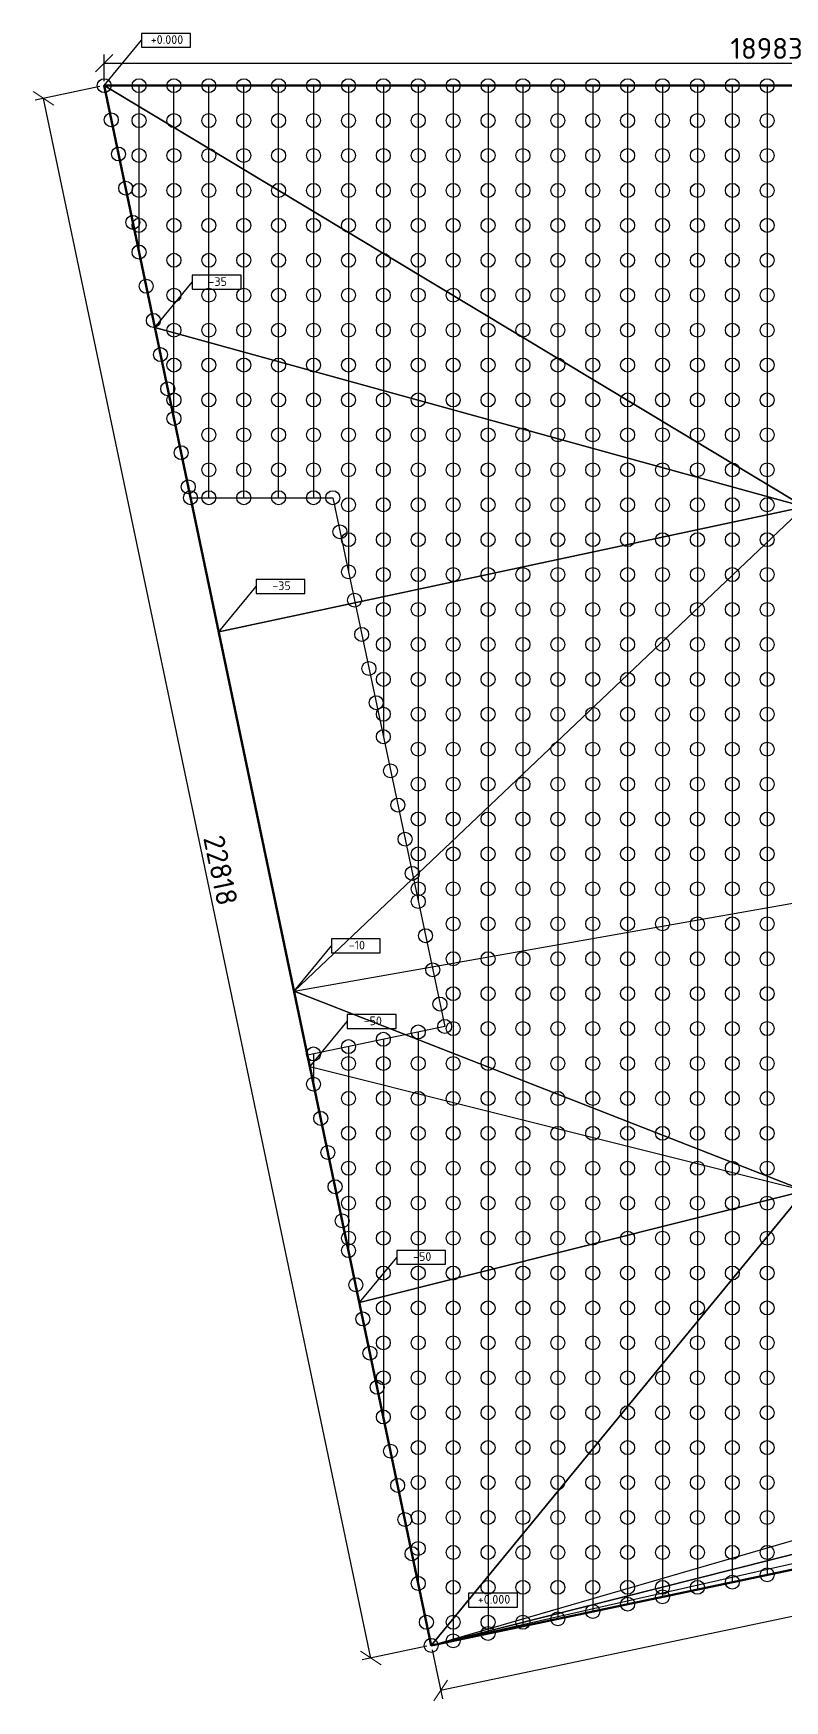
# Model space of a CAD drawing. Header units: millimetres. Extents: x 3543 to 468547, y -146359 to 38454.
# Drawn here: x 209844 to 220609, y -145965 to -122093 of the extents above; entities that cross this region are included whole.
import ezdxf
from ezdxf.enums import TextEntityAlignment as Align

# ---------------------------------------------------------------- set-up
doc = ezdxf.new("R2010")
doc.units = ezdxf.units.MM
doc.layers.add('контур', color=1, linetype='Continuous', lineweight=50)
doc.layers.add('размеры', color=7, linetype='Continuous', lineweight=5)
for name, color, linetype in [('линии_высот', 4, 'Continuous'), ('областиvb', 52, 'Continuous'), ('опорыvb', 7, 'Continuous'), ('сеткаvb', 8, 'Continuous')]:
    doc.layers.add(name, color=color, linetype=linetype)
doc.styles.add('isocpeur', font='isocpeur.ttf')
doc.dimstyles.new('ISO-25', dxfattribs={"dimscale": 100, "dimtxt": 3, "dimasz": 2.5, "dimexe": 1.25, "dimexo": 0.625, "dimtad": 1, "dimtoh": 1, "dimdec": 0, "dimtxsty": 'isocpeur', "dimblk": 'OBLIQUE', "dimcen": 2.5, "dimadec": 0, "dimazin": 0, "dimtfac": 1, "dimtdec": 0, "dimtmove": 0, "dimatfit": 3, "dimfxl": 1, "dimarcsym": 0})

# ---------------------------------------------------------------- blocks, each defined once
blk = doc.blocks.new('otmetka_oporvb')
at = {"linetype": 'ByBlock', "lineweight": -2}
blk.add_hatch(color=0, dxfattribs=at).paths.add_polyline_path([(-38, -32, 1), (38, 32, 1)])
at = {"color": 0, "linetype": 'ByBlock', "lineweight": -2}
blk.add_line((0, 0), (2142, 2596), dxfattribs=at)
at = {"color": 0}
blk.add_lwpolyline([(2142, 2196), (4942, 2196), (4942, 2996), (2142, 2996)], close=True, dxfattribs=at)
at = {"color": 0, "linetype": 'ByBlock', "lineweight": -2, "style": 'isocpeur'}
blk.add_attdef('OTM', text='', height=500, dxfattribs=at).set_placement((3600, 2639), align=Align.MIDDLE_CENTER)
blk = doc.blocks.new('opor_symbPRO')
at = {"color": 0, "ltscale": 20}
blk.add_circle((0, 0), 100, dxfattribs=at)
blk = doc.blocks.new('_OBLIQUE')
at = {"color": 0, "linetype": 'ByBlock'}
blk.add_line((-0.5, -0.5), (0.5, 0.5), dxfattribs=at)
blk = doc.blocks.new('*D54')
at = {"layer": 'Defpoints', "color": 0, "transparency": 16777216}
for p in [(229842, -122521), (210859, -122842), (229842, -122842)]:
    blk.add_point(p, dxfattribs=at)
at = {"layer": 'размеры', "color": 0, "lineweight": -2, "transparency": 16777216}
for p, q in [((210859, -122780), (210859, -122396)), ((229842, -122780), (229842, -122396)), ((210859, -122521), (229842, -122521))]:
    blk.add_line(p, q, dxfattribs=at)
at = {"layer": 'размеры', "color": 0, "lineweight": -2, "transparency": 16777216, "xscale": 250, "yscale": 250, "zscale": 250, "rotation": 180}
blk.add_blockref('_OBLIQUE', (210859, -122521), dxfattribs=at)
at = {"layer": 'размеры', "color": 0, "lineweight": -2, "transparency": 16777216, "xscale": 250, "yscale": 250, "zscale": 250}
blk.add_blockref('_OBLIQUE', (229842, -122521), dxfattribs=at)
at = {"layer": 'размеры', "color": 0, "transparency": 16777216, "insert": (220350, -122309), "char_height": 300, "attachment_point": 5, "style": 'isocpeur'}
blk.add_mtext('18983', dxfattribs=at)
blk = doc.blocks.new('*D49')
at = {"layer": 'Defpoints', "color": 0, "transparency": 16777216}
for p in [(299003, -127661), (215545, -145174), (215680, -145817)]:
    blk.add_point(p, dxfattribs=at)
at = {"layer": 'размеры', "color": 0, "lineweight": -2, "transparency": 16777216}
for p, q in [((299016, -127722), (299164, -128426)), ((299138, -128304), (215680, -145817)), ((215558, -145235), (215706, -145939))]:
    blk.add_line(p, q, dxfattribs=at)
at = {"layer": 'размеры', "color": 0, "lineweight": -2, "transparency": 16777216, "xscale": 250, "yscale": 250, "zscale": 250}
for p, rotation in [((299138, -128304), 11.85098422200823), ((215680, -145817), 191.8509842220083)]:
    blk.add_blockref('_OBLIQUE', p, dxfattribs=dict(at, rotation=rotation))
at = {"layer": 'размеры', "color": 0, "transparency": 16777216, "insert": (257365, -136852), "char_height": 300, "attachment_point": 5, "rotation": 11.851, "style": 'isocpeur'}
blk.add_mtext('85276', dxfattribs=at)
blk = doc.blocks.new('*D45')
at = {"layer": 'Defpoints', "color": 0, "transparency": 16777216}
for p in [(210859, -122842), (209992, -123024), (215545, -145174)]:
    blk.add_point(p, dxfattribs=at)
at = {"layer": 'размеры', "color": 0, "lineweight": -2, "transparency": 16777216}
for p, q in [((210798, -122855), (209870, -123050)), ((214678, -145355), (209992, -123024)), ((215484, -145186), (214556, -145381))]:
    blk.add_line(p, q, dxfattribs=at)
at = {"layer": 'размеры', "color": 0, "lineweight": -2, "transparency": 16777216, "xscale": 250, "yscale": 250, "zscale": 250}
for p, rotation in [((209992, -123024), 101.8514434178361), ((214678, -145355), 281.8514434178361)]:
    blk.add_blockref('_OBLIQUE', p, dxfattribs=dict(at, rotation=rotation))
at = {"layer": 'размеры', "color": 0, "transparency": 16777216, "insert": (212528, -134076), "char_height": 300, "attachment_point": 5, "rotation": 281.8514, "style": 'isocpeur'}
blk.add_mtext('22818', dxfattribs=at)

msp = doc.modelspace()

# ---------------------------------------------------------------- linework, layer by layer
at = {"layer": 'контур', "linetype": 'Continuous'}
msp.add_lwpolyline([(215545, -145173.6), (210858.8, -122842.2), (229841.6, -122842.2), (229841.6, -132939.6), (261341.5, -132939.6), (261341.5, -122842.2), (299003.2, -122842.2), (299003.2, -127660.7)], close=True, dxfattribs=at)
at = {"layer": 'линии_высот'}
for points in [[(210858.8, -122842.2), (220891.8, -128871.8), (229841.6, -122842.2)], [(220891.8, -128871.8), (210858.8, -122842.2), (211585.8, -126306.7)], [(220891.8, -128871.8), (211585.8, -126306.7), (212499.7, -130661.5)], [(252298.9, -136875.6), (215545, -145173.6), (299003.2, -127660.7)], [(220891.8, -128871.8), (212499.7, -130661.5), (213579.5, -135807)], [(220891.8, -128871.8), (213579.5, -135807), (229841.6, -132939.6)], [(220897.2, -138667.6), (213579.5, -135807), (229841.6, -132939.6)], [(220897.2, -138667.6), (213807, -136891.3), (213579.5, -135807)], [(220897.2, -138667.6), (213807, -136891.3), (214515.2, -140266.4)], [(244268.4, -137933.7), (252298.9, -136875.6), (215545, -145173.6)], [(215545, -145173.6), (230076.7, -140954.3), (244268.4, -137933.7)], [(220897.2, -138667.6), (214515.2, -140266.4), (215545, -145173.6)], [(220897.2, -138667.6), (215545, -145173.6), (230076.7, -140954.3)]]:
    msp.add_lwpolyline(points, close=True, dxfattribs=at)
at = {"layer": 'областиvb'}
msp.add_lwpolyline([(212096.8, -128741.7), (214134, -128741.7), (215737.6, -136311.5), (213771.9, -136724)], close=True, dxfattribs=at)
at = {"layer": 'сеткаvb'}
for p, q in [((210858.8, -122842.2), (229841.6, -122842.2)), ((211358.8, -125224.8), (211358.8, -122842.2)), ((211858.8, -127607.5), (211858.8, -122842.2)), ((212358.8, -128741.7), (212358.8, -122842.2)), ((212858.8, -128741.7), (212858.8, -122842.2)), ((213358.8, -128741.7), (213358.8, -122842.2)), ((213858.8, -122842.2), (213858.8, -128741.7)), ((214358.8, -122842.2), (214358.8, -129803)), ((214858.8, -122842.2), (214858.8, -132163.2)), ((215358.8, -122842.2), (215358.8, -134523.4)), ((215858.8, -122842.2), (215858.8, -145107.7)), ((216358.8, -122842.2), (216358.8, -145002.8)), ((216858.8, -122842.2), (216858.8, -144897.9)), ((217358.8, -122842.2), (217358.8, -144792.9)), ((217858.8, -122842.2), (217858.8, -144688)), ((218358.8, -122842.2), (218358.8, -144583.1)), ((218858.8, -122842.2), (218858.8, -144478.2)), ((219358.8, -122842.2), (219358.8, -144373.3)), ((219858.8, -122842.2), (219858.8, -144268.3)), ((220358.8, -122842.2), (220358.8, -144163.4)), ((214858.8, -136495.9), (214858.8, -141903.6)), ((215358.8, -136390.9), (215358.8, -144286.2)), ((213858.8, -136705.7), (213858.8, -137138.2)), ((214358.8, -136600.8), (214358.8, -139520.9))]:
    msp.add_line(p, q, dxfattribs=at)

# ---------------------------------------------------------------- block references
at = {"xscale": 0.25, "yscale": 0.25, "zscale": 0.25}
for p, values in [((210858.8, -122842.2), {'OTM': '+0.000'}), ((211585.8, -126306.7), {'OTM': '-35'}), ((212499.7, -130661.5), {'OTM': '-35'}), ((213579.5, -135807), {'OTM': '-10'}), ((213807, -136891.3), {'OTM': '-50'}), ((214515.2, -140266.4), {'OTM': '-50'}), ((215545, -145173.6), {'OTM': '+0.000'})]:
    msp.add_blockref('otmetka_oporvb', p, dxfattribs=at).add_auto_attribs(values)
at = {"layer": 'опорыvb', "color": 1}
for p in [(210858.8, -122842.2), (211358.8, -122842.2), (211858.8, -122842.2), (212358.8, -122842.2), (212858.8, -122842.2), (213358.8, -122842.2), (213858.8, -122842.2), (214358.8, -122842.2), (214858.8, -122842.2), (215358.8, -122842.2), (215858.8, -122842.2), (216358.8, -122842.2), (216858.8, -122842.2), (217358.8, -122842.2), (217858.8, -122842.2), (218358.8, -122842.2), (218858.8, -122842.2), (219358.8, -122842.2), (219858.8, -122842.2), (220358.8, -122842.2), (210961.5, -123331.5), (211358.8, -123342.2), (211858.8, -123342.2), (212358.8, -123342.2), (212858.8, -123342.2), (213358.8, -123342.2), (213858.8, -123342.2), (214358.8, -123342.2), (214858.8, -123342.2), (215358.8, -123342.2), (215858.8, -123342.2), (216358.8, -123342.2), (216858.8, -123342.2), (217358.8, -123342.2), (217858.8, -123342.2), (218358.8, -123342.2), (218858.8, -123342.2), (219358.8, -123342.2), (219858.8, -123342.2), (220358.8, -123342.2), (219858.8, -144268.3), (220358.8, -144163.4), (215358.8, -144286.2), (215858.8, -144342.2), (216358.8, -144342.2), (216858.8, -144342.2), (217358.8, -144342.2), (217858.8, -144342.2), (218358.8, -144342.2), (218858.8, -144342.2), (218858.8, -144478.2), (219358.8, -144342.2), (217858.8, -144688), (218358.8, -144583.1), (215475.5, -144842.2), (215858.8, -144842.2), (216358.8, -144842.2), (216858.8, -144842.2), (217358.8, -144792.9), (215545, -145173.6), (215858.8, -145107.7), (216358.8, -145002.8)]:
    msp.add_blockref('opor_symbPRO', p, dxfattribs=at)
at = {"layer": 'опорыvb', "color": 92}
for p in [(211064.2, -123820.8), (211358.8, -123842.2), (211858.8, -123842.2), (212358.8, -123842.2), (212858.8, -123842.2), (213358.8, -123842.2), (213858.8, -123842.2), (214358.8, -123842.2), (214858.8, -123842.2), (215358.8, -123842.2), (215858.8, -123842.2), (216358.8, -123842.2), (216858.8, -123842.2), (217358.8, -123842.2), (217858.8, -123842.2), (218358.8, -123842.2), (218858.8, -123842.2), (219358.8, -123842.2), (219858.8, -123842.2), (220358.8, -123842.2), (211166.9, -124310.2), (211358.8, -124342.2), (211858.8, -124342.2), (212358.8, -124342.2), (212858.8, -124342.2), (213358.8, -124342.2), (213858.8, -124342.2), (214358.8, -124342.2), (214858.8, -124342.2), (215358.8, -124342.2), (215858.8, -124342.2), (216358.8, -124342.2), (216858.8, -124342.2), (217358.8, -124342.2), (217858.8, -124342.2), (218358.8, -124342.2), (218858.8, -124342.2), (219358.8, -124342.2), (219858.8, -124342.2), (220358.8, -124342.2), (211269.6, -124799.5), (211358.8, -124842.2), (211858.8, -124842.2), (212358.8, -124842.2), (212858.8, -124842.2), (213358.8, -124842.2), (213858.8, -124842.2), (214358.8, -124842.2), (214858.8, -124842.2), (215358.8, -124842.2), (215858.8, -124842.2), (216358.8, -124842.2), (216858.8, -124842.2), (217358.8, -124842.2), (217858.8, -124842.2), (218358.8, -124842.2), (218858.8, -124842.2), (219358.8, -124842.2), (219858.8, -124842.2), (220358.8, -124842.2), (211358.8, -125224.8), (218358.8, -133342.2), (218858.8, -133342.2), (219358.8, -133342.2), (219858.8, -133342.2), (220358.8, -133342.2), (215358.8, -133842.2), (215858.8, -133842.2), (216358.8, -133842.2), (216858.8, -133842.2), (217358.8, -133842.2), (217858.8, -133842.2), (218358.8, -133842.2), (218858.8, -133842.2), (219358.8, -133842.2), (219858.8, -133842.2), (220358.8, -133842.2), (215273.3, -134119.8), (215358.8, -134342.2), (215858.8, -134342.2), (216358.8, -134342.2), (216858.8, -134342.2), (217358.8, -134342.2), (217858.8, -134342.2), (218358.8, -134342.2), (218858.8, -134342.2), (219358.8, -134342.2), (219858.8, -134342.2), (220358.8, -134342.2), (215358.8, -134523.4), (215858.8, -134842.2), (216358.8, -134842.2), (216858.8, -134842.2), (217358.8, -134842.2), (217858.8, -134842.2), (218358.8, -134842.2), (218858.8, -134842.2), (219358.8, -134842.2), (219858.8, -134842.2), (220358.8, -134842.2), (215462.4, -135012.5), (215858.8, -135342.2), (216358.8, -135342.2), (216858.8, -135342.2), (217358.8, -135342.2), (217858.8, -135342.2), (218358.8, -135342.2), (218858.8, -135342.2), (219358.8, -135342.2), (219858.8, -135342.2), (220358.8, -135342.2), (215566, -135501.7), (215858.8, -135842.2), (216358.8, -135842.2), (216858.8, -135842.2), (217358.8, -135842.2), (217858.8, -135842.2), (218358.8, -135842.2), (218858.8, -135842.2), (219358.8, -135842.2), (219858.8, -135842.2), (215669.7, -135990.8), (215358.8, -136390.9), (215737.6, -136311.5), (215858.8, -136342.2), (216358.8, -136342.2), (216858.8, -136342.2), (217358.8, -136342.2), (215358.8, -142842.2), (215858.8, -142842.2), (216358.8, -142842.2), (216858.8, -142842.2), (217358.8, -142842.2), (217858.8, -142842.2), (218358.8, -142842.2), (218858.8, -142842.2), (219358.8, -142842.2), (219858.8, -142842.2), (220358.8, -142842.2), (215358.8, -143342.2), (215858.8, -143342.2), (216358.8, -143342.2), (216858.8, -143342.2), (217358.8, -143342.2), (217858.8, -143342.2), (218358.8, -143342.2), (218858.8, -143342.2), (219358.8, -143342.2), (219858.8, -143342.2), (220358.8, -143342.2), (215358.8, -143786.2), (215858.8, -143842.2), (216358.8, -143842.2), (216858.8, -143842.2), (217358.8, -143842.2), (217858.8, -143842.2), (218358.8, -143842.2), (218858.8, -143842.2), (219358.8, -143842.2), (219858.8, -143842.2), (220358.8, -143842.2)]:
    msp.add_blockref('opor_symbPRO', p, dxfattribs=at)
at = {"layer": 'опорыvb', "color": 131}
for p in [(211858.8, -125342.2), (212358.8, -125342.2), (212858.8, -125342.2), (213358.8, -125342.2), (213858.8, -125342.2), (214358.8, -125342.2), (214858.8, -125342.2), (215358.8, -125342.2), (215858.8, -125342.2), (216358.8, -125342.2), (216858.8, -125342.2), (217358.8, -125342.2), (217858.8, -125342.2), (218358.8, -125342.2), (218858.8, -125342.2), (219358.8, -125342.2), (219858.8, -125342.2), (220358.8, -125342.2), (211461.5, -125714.2), (211858.8, -125842.2), (212358.8, -125842.2), (212858.8, -125842.2), (213358.8, -125842.2), (213858.8, -125842.2), (214358.8, -125842.2), (214858.8, -125842.2), (215358.8, -125842.2), (215858.8, -125842.2), (216358.8, -125842.2), (216858.8, -125842.2), (217358.8, -125842.2), (217858.8, -125842.2), (218358.8, -125842.2), (218858.8, -125842.2), (219358.8, -125842.2), (219858.8, -125842.2), (220358.8, -125842.2), (211564.2, -126203.5), (211858.8, -126342.2), (212358.8, -126342.2), (212858.8, -126342.2), (213358.8, -126342.2), (213858.8, -126342.2), (214358.8, -126342.2), (214858.8, -126342.2), (215358.8, -126342.2), (215858.8, -126342.2), (216358.8, -126342.2), (216858.8, -126342.2), (217358.8, -126342.2), (217858.8, -126342.2), (218358.8, -126342.2), (218858.8, -126342.2), (219358.8, -126342.2), (219858.8, -126342.2), (220358.8, -126342.2), (211666.9, -126692.9), (211858.8, -126842.2), (212358.8, -126842.2), (212858.8, -126842.2), (213358.8, -126842.2), (213858.8, -126842.2), (214358.8, -126842.2), (214858.8, -126842.2), (215358.8, -126842.2), (215858.8, -126842.2), (216358.8, -126842.2), (216858.8, -126842.2), (217358.8, -126842.2), (217858.8, -126842.2), (218358.8, -126842.2), (218858.8, -126842.2), (219358.8, -126842.2), (219858.8, -126842.2), (220358.8, -126842.2), (211769.6, -127182.2), (211858.8, -127342.2), (212358.8, -127342.2), (212858.8, -127342.2), (213358.8, -127342.2), (213858.8, -127342.2), (214358.8, -127342.2), (214858.8, -127342.2), (215358.8, -127342.2), (215858.8, -127342.2), (216358.8, -127342.2), (216858.8, -127342.2), (217358.8, -127342.2), (217858.8, -127342.2), (218358.8, -127342.2), (218858.8, -127342.2), (219358.8, -127342.2), (219858.8, -127342.2), (220358.8, -127342.2), (211858.8, -127607.5), (212358.8, -127842.2), (212858.8, -127842.2), (213358.8, -127842.2), (213858.8, -127842.2), (214358.8, -127842.2), (214858.8, -127842.2), (215358.8, -127842.2), (215858.8, -127842.2), (216358.8, -127842.2), (216858.8, -127842.2), (217358.8, -127842.2), (217858.8, -127842.2), (218358.8, -127842.2), (218858.8, -127842.2), (219358.8, -127842.2), (219858.8, -127842.2), (220358.8, -127842.2), (211961.5, -128096.9), (212358.8, -128342.2), (212858.8, -128342.2), (213358.8, -128342.2), (213858.8, -128342.2), (214358.8, -128342.2), (214858.8, -128342.2), (215358.8, -128342.2), (215858.8, -128342.2), (216358.8, -128342.2), (216858.8, -128342.2), (217358.8, -128342.2), (217858.8, -128342.2), (218358.8, -128342.2), (212064.2, -128586.2), (212096.8, -128741.7), (212358.8, -128741.7), (212858.8, -128741.7), (213358.8, -128741.7), (213858.8, -128741.7), (214134, -128741.7), (214358.8, -128842.2), (214858.8, -128842.2), (215358.8, -128842.2), (215858.8, -128842.2), (216358.8, -128842.2), (216858.8, -128842.2), (217358.8, -128842.2), (217858.8, -128842.2), (218358.8, -128842.2), (218858.8, -128842.2), (214237.6, -129230.9), (214358.8, -129342.2), (214858.8, -129342.2), (215358.8, -129342.2), (215858.8, -129342.2), (216358.8, -129342.2), (216858.8, -129342.2), (217358.8, -129342.2), (217858.8, -129342.2), (218358.8, -129342.2), (218858.8, -129342.2), (214358.8, -129803), (214858.8, -129842.2), (215358.8, -129842.2), (215858.8, -129842.2), (216358.8, -129842.2), (216858.8, -129842.2), (217358.8, -129842.2), (217858.8, -129842.2), (218358.8, -129842.2), (218858.8, -129842.2), (219358.8, -129842.2), (219858.8, -129842.2), (220358.8, -129842.2), (214444.8, -130209.1), (214858.8, -130342.2), (215358.8, -130342.2), (215858.8, -130342.2), (216358.8, -130342.2), (216858.8, -130342.2), (217358.8, -130342.2), (217858.8, -130342.2), (218358.8, -130342.2), (218858.8, -130342.2), (219358.8, -130342.2), (219858.8, -130342.2), (220358.8, -130342.2), (214548.5, -130698.3), (214858.8, -130842.2), (215358.8, -130842.2), (215858.8, -130842.2), (216358.8, -130842.2), (216858.8, -130842.2), (217358.8, -130842.2), (217858.8, -130842.2), (218358.8, -130842.2), (218858.8, -130842.2), (219358.8, -130842.2), (219858.8, -130842.2), (220358.8, -130842.2), (214652.1, -131187.4), (214858.8, -131342.2), (215358.8, -131342.2), (215858.8, -131342.2), (216358.8, -131342.2), (216858.8, -131342.2), (217358.8, -131342.2), (217858.8, -131342.2), (218358.8, -131342.2), (218858.8, -131342.2), (219358.8, -131342.2), (219858.8, -131342.2), (220358.8, -131342.2), (214755.7, -131676.6), (214858.8, -131842.2), (215358.8, -131842.2), (215858.8, -131842.2), (216358.8, -131842.2), (216858.8, -131842.2), (217358.8, -131842.2), (217858.8, -131842.2), (218358.8, -131842.2), (218858.8, -131842.2), (219358.8, -131842.2), (219858.8, -131842.2), (220358.8, -131842.2), (214858.8, -132163.2), (215358.8, -132342.2), (215858.8, -132342.2), (216358.8, -132342.2), (216858.8, -132342.2), (217358.8, -132342.2), (217858.8, -132342.2), (218358.8, -132342.2), (218858.8, -132342.2), (219358.8, -132342.2), (219858.8, -132342.2), (220358.8, -132342.2), (214962.4, -132652.3), (215358.8, -132842.2), (215858.8, -132842.2), (216358.8, -132842.2), (216858.8, -132842.2), (217358.8, -132842.2), (217858.8, -132842.2), (218358.8, -132842.2), (218858.8, -132842.2), (219358.8, -132842.2), (219858.8, -132842.2), (220358.8, -132842.2), (215066, -133141.5), (215358.8, -133342.2), (215858.8, -133342.2), (216358.8, -133342.2), (216858.8, -133342.2), (217358.8, -133342.2), (217858.8, -133342.2), (215169.7, -133630.6), (220358.8, -135842.2), (217858.8, -136342.2), (218358.8, -136342.2), (218858.8, -136342.2), (219358.8, -136342.2), (219858.8, -136342.2), (220358.8, -136342.2), (214358.8, -136600.8), (214858.8, -136495.9), (213858.8, -136705.7), (214358.8, -136842.2), (214858.8, -136842.2), (215358.8, -136842.2), (215858.8, -136842.2), (216358.8, -136842.2), (216858.8, -136842.2), (217358.8, -136842.2), (217858.8, -136842.2), (218358.8, -136842.2), (218858.8, -136842.2), (219358.8, -136842.2), (219858.8, -136842.2), (220358.8, -136842.2), (213858.8, -137138.2), (214358.8, -137342.2), (214858.8, -137342.2), (215358.8, -137342.2), (215858.8, -137342.2), (216358.8, -137342.2), (216858.8, -137342.2), (217358.8, -137342.2), (217858.8, -137342.2), (218358.8, -137342.2), (218858.8, -137342.2), (219358.8, -137342.2), (219858.8, -137342.2), (220358.8, -137342.2), (213961.5, -137627.6), (214358.8, -137842.2), (214858.8, -137842.2), (215358.8, -137842.2), (215858.8, -137842.2), (216358.8, -137842.2), (216858.8, -137842.2), (217858.8, -137842.2), (218358.8, -137842.2), (218858.8, -137842.2), (219358.8, -137842.2), (219858.8, -137842.2), (220358.8, -137842.2), (214064.2, -138116.9), (214358.8, -138342.2), (214858.8, -138342.2), (215358.8, -138342.2), (215858.8, -138342.2), (216358.8, -138342.2), (216858.8, -138342.2), (214166.9, -138606.2), (214358.8, -138842.2), (214858.8, -138842.2), (215358.8, -138842.2), (215858.8, -138842.2), (216358.8, -138842.2), (216858.8, -138842.2), (214269.6, -139095.6), (214358.8, -139342.2), (214858.8, -139342.2), (215358.8, -139342.2), (215858.8, -139342.2), (216358.8, -139342.2), (216858.8, -139342.2), (219858.8, -139342.2), (220358.8, -139342.2), (214358.8, -139520.9), (214858.8, -139842.2), (215358.8, -139842.2), (215858.8, -139842.2), (216358.8, -139842.2), (216858.8, -139842.2), (217358.8, -139842.2), (217858.8, -139842.2), (218358.8, -139842.2), (218858.8, -139842.2), (219358.8, -139842.2), (219858.8, -139842.2), (220358.8, -139842.2), (214464.1, -140009.7), (214858.8, -140342.2), (215358.8, -140342.2), (215858.8, -140342.2), (216358.8, -140342.2), (216858.8, -140342.2), (217358.8, -140342.2), (217858.8, -140342.2), (218358.8, -140342.2), (218858.8, -140342.2), (219358.8, -140342.2), (219858.8, -140342.2), (220358.8, -140342.2), (214564.2, -140499.6), (214858.8, -140842.2), (215358.8, -140842.2), (215858.8, -140842.2), (216358.8, -140842.2), (216858.8, -140842.2), (217358.8, -140842.2), (217858.8, -140842.2), (218358.8, -140842.2), (218858.8, -140842.2), (219358.8, -140842.2), (219858.8, -140842.2), (220358.8, -140842.2), (214666.9, -140988.9), (214858.8, -141342.2), (215358.8, -141342.2), (215858.8, -141342.2), (216358.8, -141342.2), (216858.8, -141342.2), (217358.8, -141342.2), (217858.8, -141342.2), (218358.8, -141342.2), (218858.8, -141342.2), (219358.8, -141342.2), (219858.8, -141342.2), (220358.8, -141342.2), (214769.6, -141478.3), (215358.8, -141842.2), (215858.8, -141842.2), (216358.8, -141842.2), (216858.8, -141842.2), (217358.8, -141842.2), (217858.8, -141842.2), (218358.8, -141842.2), (218858.8, -141842.2), (219358.8, -141842.2), (219858.8, -141842.2), (220358.8, -141842.2), (214858.8, -141903.6), (215358.8, -142342.2), (215858.8, -142342.2), (216358.8, -142342.2), (216858.8, -142342.2), (217358.8, -142342.2), (217858.8, -142342.2), (218358.8, -142342.2), (218858.8, -142342.2), (219358.8, -142342.2), (219858.8, -142342.2), (220358.8, -142342.2), (214961.5, -142392.9), (215064.2, -142882.2), (215166.9, -143371.6), (215269.6, -143860.9)]:
    msp.add_blockref('opor_symbPRO', p, dxfattribs=at)
at = {"layer": 'опорыvb', "color": 30}
for p in [(218858.8, -128342.2), (219358.8, -128342.2), (219858.8, -128342.2), (220358.8, -128342.2), (219358.8, -128842.2), (219858.8, -128842.2), (220358.8, -128842.2), (219358.8, -129342.2), (219858.8, -129342.2), (220358.8, -129342.2), (217358.8, -137842.2), (217358.8, -138342.2), (217858.8, -138342.2), (218358.8, -138342.2), (218858.8, -138342.2), (219358.8, -138342.2), (219858.8, -138342.2), (220358.8, -138342.2), (217358.8, -138842.2), (217858.8, -138842.2), (218358.8, -138842.2), (218858.8, -138842.2), (219358.8, -138842.2), (219858.8, -138842.2), (220358.8, -138842.2), (217358.8, -139342.2), (217858.8, -139342.2), (218358.8, -139342.2), (218858.8, -139342.2), (219358.8, -139342.2)]:
    msp.add_blockref('opor_symbPRO', p, dxfattribs=at)

# ---------------------------------------------------------------- dimensions: what is measured, and where the dimension line sits
at = {"layer": 'размеры'}
dim = msp.add_linear_dim(base=(229841.6, -122521.3), p1=(210858.8, -122842.2), p2=(229841.6, -122842.2), dimstyle='ISO-25', dxfattribs=at)
dim.commit()
dim.dimension.update_dxf_attribs({"geometry": '*D54', "text_midpoint": (220350.2, -122308.8)})
dim = msp.add_linear_dim(base=(209992.2, -123024), p1=(215545, -145173.6), p2=(210858.8, -122842.2), angle=101.85144, dimstyle='ISO-25', override={"dimtmove": 0}, dxfattribs=at)
dim.commit()
dim.dimension.update_dxf_attribs({"geometry": '*D45', "text_midpoint": (212320.5, -134119.5), "dimtype": 161})
dim = msp.add_aligned_dim(p1=(299003.2, -127660.7), p2=(215545, -145173.6), distance=657, dimstyle='ISO-25', dxfattribs=at)
dim.commit()
dim.dimension.update_dxf_attribs({"geometry": '*D49', "text_midpoint": (257365.4, -136852.1)})

doc.saveas('drawing.dxf')
